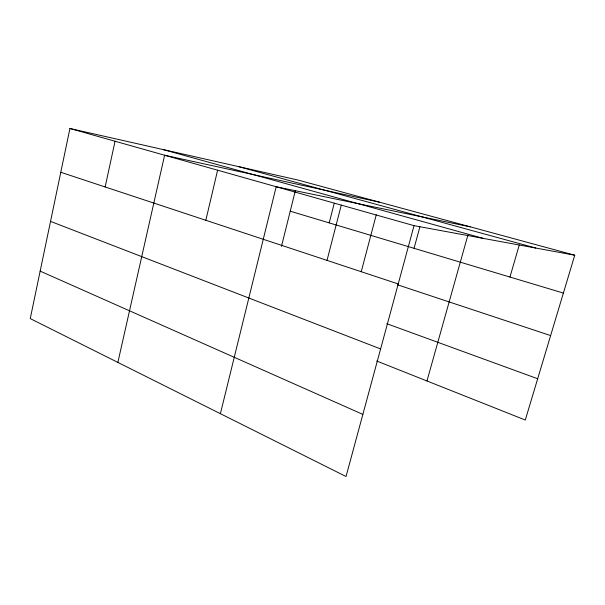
<?xml version="1.0" encoding="UTF-8"?>
<svg xmlns="http://www.w3.org/2000/svg" width="605" height="605" viewBox="0 0 605 605"><rect width="100%" height="100%" fill="white"/><g stroke="black" fill="none" stroke-linecap="round" stroke-linejoin="round"><path stroke-width="0.91" d="M574.75 255.212L298 180.048L69.923 128.494L30.25 318.593L346.03 476.506L414.024 225.657L574.75 255.212L525.291 420.021L376.696 361.003M105.141 186.96L115.056 141.237M117.869 362.403L164.613 155.235L379.592 202.214M205.829 220.28L217.611 170.202M220.394 413.676L276.183 186.741L470.229 226.83M281.484 246.303L295.255 191.051M329.211 222.89L334.247 203.257M327.025 260.384L341.273 205.118M361.223 271.766L376.28 214.752M414.047 248.315L419.923 226.701M426.956 380.969L467.937 234.982M509.962 277.052L519.271 244.957M238.521 166.609L535.75 248.042M162.851 149.503L483.282 238.393M69.923 128.494L414.024 225.657M290.234 211.205L563.391 293.07M60.787 172.281L398.226 283.949M397.364 284.743L550.633 335.586M386.807 323.698L537.679 378.745M50.54 221.385L380.605 348.941M40.157 271.123L362.864 414.395"/></g></svg>
